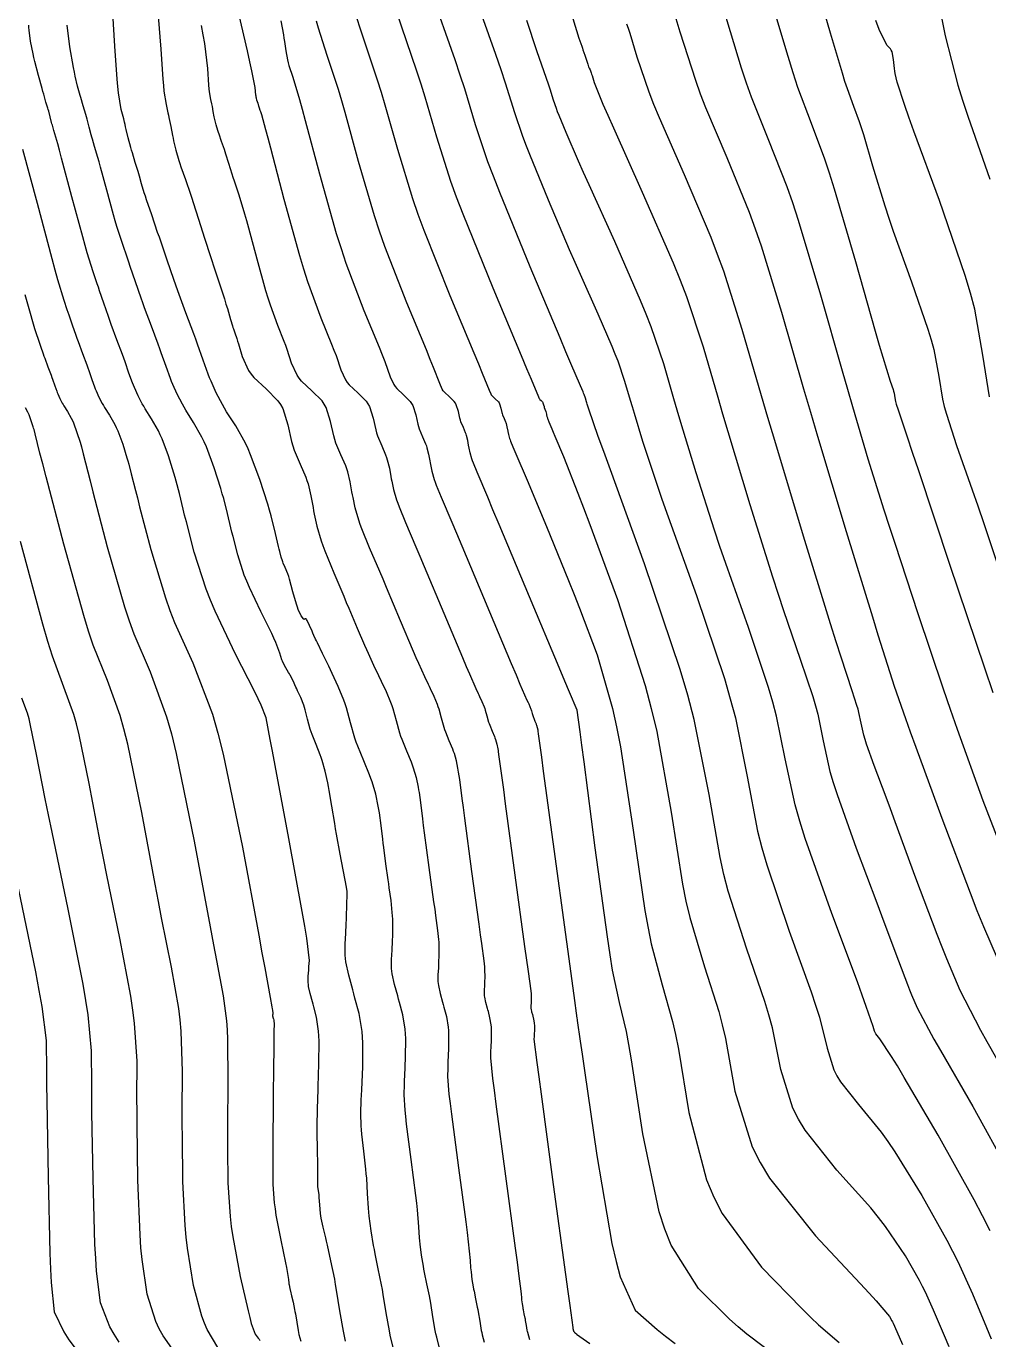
# Model space of a CAD drawing. Header units: metres. Extents: x 837475 to 838479, y 1189012 to 1191015.
# Drawn here: x 837564.4 to 837626.7, y 1190079.4 to 1190164.3 of the extents above; entities that cross this region are included whole.
import ezdxf

# ---------------------------------------------------------------- set-up
doc = ezdxf.new("R2010")
doc.units = ezdxf.units.M
doc.header["$LTSCALE"] = 0.3
doc.layers.add('COTAS 10', color=1, linetype='Continuous')
doc.layers.add('COTAS INT', color=252, linetype='Continuous')

msp = doc.modelspace()

# ---------------------------------------------------------------- linework, layer by layer
at = {"layer": 'COTAS 10'}
for points in [[(837612.227, 1190167.21), (837613.659, 1190162.368), (837613.993, 1190161.312), (837614.299, 1190160.379), (837615.178, 1190158.037), (837616.043, 1190155.731), (837616.34, 1190154.821), (837616.663, 1190153.793), (837618.037, 1190149.1), (837619.317, 1190144.589), (837619.581, 1190143.676), (837619.806, 1190142.909), (837620.289, 1190141.352), (837620.474, 1190140.82), (837620.51, 1190140.699), (837620.541, 1190140.589), (837620.598, 1190140.289), (837620.638, 1190140.032), (837620.658, 1190139.95), (837620.681, 1190139.864), (837620.797, 1190139.513), (837621.393, 1190137.747), (837621.719, 1190136.769), (837622.116, 1190135.579), (837624.131, 1190129.513), (837626.381, 1190122.809), (837626.925, 1190121.217)], [(837591.129, 1190078.83), (837590.949, 1190079.527), (837590.902, 1190079.74), (837590.857, 1190079.962), (837590.706, 1190080.838), (837590.561, 1190081.734), (837590.519, 1190081.97), (837590.476, 1190082.199), (837590.317, 1190082.982), (837590.164, 1190083.721), (837590.126, 1190083.924), (837590.089, 1190084.125), (837589.97, 1190084.844), (837589.878, 1190085.556), (837589.858, 1190085.753), (837589.841, 1190085.95), (837589.798, 1190086.659), (837589.703, 1190087.759), (837589.654, 1190088.202), (837589.593, 1190088.705), (837589.291, 1190091.023), (837588.998, 1190093.311), (837588.943, 1190093.796), (837588.9, 1190094.216), (837588.84, 1190095.195), (837588.865, 1190095.905), (837588.875, 1190096.156), (837588.886, 1190096.429), (837588.939, 1190097.612), (837588.948, 1190098.847), (837588.931, 1190099.154), (837588.906, 1190099.445), (837588.748, 1190100.368), (837588.538, 1190101.172), (837588.481, 1190101.388), (837588.424, 1190101.601), (837588.22, 1190102.345), (837588.068, 1190103.034), (837588.042, 1190103.212), (837588.025, 1190103.385), (837588.024, 1190103.963), (837588.065, 1190104.565), (837588.075, 1190104.753), (837588.083, 1190104.949), (837588.107, 1190105.735), (837588.101, 1190106.563), (837588.09, 1190106.786), (837588.076, 1190107.006), (837587.994, 1190107.778), (837587.88, 1190108.6), (837587.845, 1190108.852), (837587.809, 1190109.114), (837587.667, 1190110.15), (837587.527, 1190111.201), (837587.492, 1190111.473), (837587.459, 1190111.737), (837587.352, 1190112.621), (837587.24, 1190113.438), (837587.203, 1190113.659), (837587.164, 1190113.878), (837587.001, 1190114.65), (837586.774, 1190115.442), (837586.694, 1190115.672), (837586.606, 1190115.908), (837586.228, 1190116.801), (837585.839, 1190117.742), (837585.744, 1190118.007), (837585.655, 1190118.274), (837585.382, 1190119.258), (837585.115, 1190120.226), (837585.03, 1190120.483), (837584.941, 1190120.736), (837584.579, 1190121.611), (837584.185, 1190122.453), (837584.075, 1190122.685), (837583.964, 1190122.916), (837583.563, 1190123.747), (837583.233, 1190124.427), (837583.167, 1190124.564), (837583.112, 1190124.678), (837583.006, 1190124.904), (837582.943, 1190125.052), (837582.914, 1190125.118), (837582.882, 1190125.195), (837582.725, 1190125.559), (837582.568, 1190125.887), (837582.535, 1190125.941), (837582.507, 1190125.978), (837582.443, 1190125.979), (837582.382, 1190125.947), (837582.355, 1190125.964), (837582.324, 1190125.993), (837582.178, 1190126.189), (837581.99, 1190126.59), (837581.934, 1190126.748), (837581.876, 1190126.926), (837581.648, 1190127.738), (837581.426, 1190128.554), (837581.371, 1190128.735), (837581.318, 1190128.896), (837581.151, 1190129.314), (837581.019, 1190129.591), (837580.989, 1190129.663), (837580.961, 1190129.732), (837580.885, 1190129.966), (837580.795, 1190130.338), (837580.759, 1190130.494), (837580.718, 1190130.673), (837580.527, 1190131.513), (837580.235, 1190132.65), (837580.129, 1190133.017), (837580.013, 1190133.407), (837579.504, 1190135.002), (837578.912, 1190136.592), (837578.744, 1190136.979), (837578.574, 1190137.342), (837577.942, 1190138.461), (837577.357, 1190139.376), (837577.216, 1190139.612), (837577.084, 1190139.84), (837576.685, 1190140.597), (837576.348, 1190141.35), (837576.257, 1190141.575), (837576.166, 1190141.807), (837575.843, 1190142.704), (837575.478, 1190143.75), (837575.361, 1190144.077), (837575.236, 1190144.419), (837574.728, 1190145.785), (837574.204, 1190147.199), (837574.069, 1190147.571), (837573.939, 1190147.934), (837573.509, 1190149.173), (837573.112, 1190150.342), (837573.003, 1190150.661), (837572.895, 1190150.978), (837572.507, 1190152.103), (837572.173, 1190153.089), (837572.099, 1190153.318), (837572.032, 1190153.527), (837571.856, 1190154.125), (837571.717, 1190154.623), (837571.673, 1190154.771), (837571.628, 1190154.922), (837571.448, 1190155.501), (837571.261, 1190156.114), (837571.211, 1190156.287), (837571.163, 1190156.461), (837570.996, 1190157.101), (837570.867, 1190157.626), (837570.842, 1190157.727), (837570.822, 1190157.81), (837570.788, 1190157.951), (837570.749, 1190158.109), (837570.725, 1190158.203), (837570.696, 1190158.318), (837570.544, 1190158.915), (837570.364, 1190159.994), (837570.317, 1190160.414), (837570.272, 1190160.886), (837570.117, 1190163.027), (837569.988, 1190165.156)], [(837613.124, 1190078.133), (837611.024, 1190079.719), (837610.453, 1190080.202), (837609.886, 1190080.703), (837607.876, 1190082.674), (837606.121, 1190085.481), (837605.715, 1190086.51), (837605.343, 1190087.649), (837604.287, 1190092.674), (837603.552, 1190097.468), (837603.382, 1190098.461), (837603.226, 1190099.31), (837602.785, 1190101.171), (837602.332, 1190103.263), (837602.169, 1190104.257), (837601.989, 1190105.431), (837601.204, 1190111.171), (837600.482, 1190116.746), (837600.342, 1190117.815), (837600.228, 1190118.679), (837600.033, 1190120.089), (837599.546, 1190121.255), (837599.248, 1190121.965), (837598.88, 1190122.843), (837596.96, 1190127.413), (837594.99, 1190132.097), (837594.59, 1190133.046), (837594.253, 1190133.845), (837593.563, 1190135.476), (837593.324, 1190136.06), (837593.272, 1190136.199), (837593.227, 1190136.329), (837593.116, 1190136.715), (837593.049, 1190137.034), (837593.015, 1190137.208), (837592.959, 1190137.519), (837592.883, 1190137.835), (837592.853, 1190137.925), (837592.82, 1190138.017), (837592.672, 1190138.358), (837592.517, 1190138.73), (837592.481, 1190138.841), (837592.448, 1190138.956), (837592.35, 1190139.402), (837592.213, 1190139.832), (837592.154, 1190139.938), (837592.087, 1190140.038), (837591.769, 1190140.351), (837591.444, 1190140.649), (837591.372, 1190140.741), (837591.308, 1190140.836), (837591.141, 1190141.209), (837590.744, 1190142.25), (837590.536, 1190142.765), (837590.284, 1190143.378), (837589.017, 1190146.416), (837587.596, 1190150.056), (837587.247, 1190151.05), (837586.917, 1190152.038), (837585.885, 1190155.557), (837585.024, 1190158.726), (837584.802, 1190159.493), (837584.587, 1190160.213), (837583.868, 1190162.416), (837583.297, 1190164.181), (837583.175, 1190164.626)], [(837626.757, 1190086.417), (837626.268, 1190087.388), (837625.731, 1190088.415), (837623.389, 1190092.604), (837621.196, 1190096.334), (837620.752, 1190097.073), (837620.378, 1190097.685), (837619.618, 1190098.832), (837619.369, 1190099.145), (837619.318, 1190099.231), (837619.274, 1190099.316), (837619.181, 1190099.618), (837618.744, 1190100.923), (837618.484, 1190101.64), (837618.164, 1190102.511), (837616.505, 1190106.942), (837614.793, 1190111.783), (837614.44, 1190112.913), (837614.139, 1190113.951), (837613.489, 1190116.942), (837612.936, 1190119.701), (837612.697, 1190120.594), (837612.421, 1190121.543), (837611.111, 1190125.436), (837609.649, 1190129.559), (837609.276, 1190130.654), (837608.917, 1190131.728), (837607.736, 1190135.436), (837606.752, 1190138.69), (837606.517, 1190139.478), (837606.299, 1190140.216), (837605.647, 1190142.475), (837604.828, 1190144.866), (837604.505, 1190145.688), (837604.141, 1190146.58), (837602.475, 1190150.379), (837600.811, 1190154.048), (837600.448, 1190154.858), (837600.126, 1190155.578), (837599.316, 1190157.435), (837598.867, 1190158.532), (837598.773, 1190158.773), (837598.692, 1190158.986), (837598.51, 1190159.531), (837598.285, 1190160.242), (837598.178, 1190160.561), (837598.05, 1190160.932), (837597.424, 1190162.713), (837596.771, 1190164.682)], [(837576.793, 1190078.87), (837576.101, 1190080.024), (837575.927, 1190080.439), (837575.76, 1190080.895), (837575.222, 1190082.885), (837574.819, 1190085.29), (837574.737, 1190086.007), (837574.669, 1190086.747), (837574.531, 1190089.603), (837574.494, 1190092.519), (837574.49, 1190093.297), (837574.488, 1190094.062), (837574.5, 1190096.717), (837574.41, 1190099.317), (837574.342, 1190100.047), (837574.257, 1190100.781), (837573.798, 1190103.471), (837573.149, 1190106.658), (837572.945, 1190107.706), (837572.731, 1190108.826), (837571.866, 1190113.471), (837570.957, 1190117.888), (837570.714, 1190118.865), (837570.475, 1190119.736), (837569.644, 1190121.991), (837568.722, 1190124.292), (837568.425, 1190125.191), (837568.11, 1190126.204), (837566.825, 1190130.811), (837565.686, 1190135.16), (837565.464, 1190136.01), (837565.282, 1190136.707), (837564.965, 1190137.947), (837564.894, 1190138.222), (837564.868, 1190138.311), (837564.84, 1190138.405), (837564.717, 1190138.791), (837564.574, 1190139.176), (837564.533, 1190139.269), (837564.492, 1190139.357), (837564.339, 1190139.628)]]:
    msp.add_lwpolyline(points, dxfattribs=at)
at = {"layer": 'COTAS INT'}
for points in [[(837593.058, 1190167.311), (837594.745, 1190162.513), (837595.089, 1190161.512), (837595.379, 1190160.653), (837595.985, 1190158.736), (837596.475, 1190157.268), (837596.693, 1190156.692), (837596.946, 1190156.043), (837598.157, 1190153.088), (837599.527, 1190149.868), (837599.88, 1190149.052), (837600.222, 1190148.269), (837601.363, 1190145.714), (837602.28, 1190143.623), (837602.481, 1190143.132), (837602.658, 1190142.679), (837603.109, 1190141.363), (837603.468, 1190140.119), (837603.588, 1190139.712), (837603.717, 1190139.279), (837604.259, 1190137.487), (837605.161, 1190134.757), (837605.517, 1190133.731), (837605.919, 1190132.588), (837607.757, 1190127.487), (837609.561, 1190122.126), (837609.942, 1190120.819), (837610.271, 1190119.589), (837611.032, 1190115.788), (837611.709, 1190112.247), (837611.986, 1190111.181), (837612.301, 1190110.079), (837613.761, 1190105.788), (837615.176, 1190101.871), (837615.464, 1190101.004), (837615.706, 1190100.232), (837616.202, 1190098.229), (837616.635, 1190096.827), (837616.837, 1190096.433), (837617.075, 1190096.037), (837618.229, 1190094.586), (837619.703, 1190092.791), (837620.142, 1190092.178), (837620.594, 1190091.514), (837622.338, 1190088.696), (837623.954, 1190085.806), (837624.324, 1190085.097), (837624.662, 1190084.427), (837625.606, 1190082.338), (837626.514, 1190080.157), (837626.829, 1190079.429)], [(837577.845, 1190166.335), (837578.675, 1190162.724), (837578.835, 1190162.011), (837578.964, 1190161.423), (837579.179, 1190160.337), (837579.195, 1190160.105), (837579.199, 1190160.056), (837579.204, 1190160.013), (837579.219, 1190159.91), (837579.234, 1190159.848), (837579.238, 1190159.83), (837579.242, 1190159.811), (837579.255, 1190159.743), (837579.269, 1190159.672), (837579.273, 1190159.652), (837579.278, 1190159.632), (837579.295, 1190159.56), (837579.318, 1190159.481), (837579.326, 1190159.457), (837579.334, 1190159.432), (837579.368, 1190159.332), (837579.407, 1190159.221), (837579.418, 1190159.189), (837579.429, 1190159.156), (837579.469, 1190159.029), (837579.515, 1190158.882), (837579.529, 1190158.835), (837579.545, 1190158.787), (837579.609, 1190158.593), (837579.873, 1190157.629), (837580.015, 1190157.094), (837580.186, 1190156.444), (837581.053, 1190153.131), (837582.066, 1190149.476), (837582.33, 1190148.611), (837582.587, 1190147.81), (837583.453, 1190145.445), (837584.152, 1190143.742), (837584.302, 1190143.359), (837584.434, 1190143.013), (837584.756, 1190142.081), (837585.044, 1190141.438), (837585.154, 1190141.275), (837585.278, 1190141.118), (837585.837, 1190140.603), (837586.383, 1190140.065), (837586.499, 1190139.893), (837586.6, 1190139.711), (837586.836, 1190138.97), (837587.004, 1190138.204), (837587.062, 1190138.006), (837587.124, 1190137.815), (837587.39, 1190137.174), (837587.646, 1190136.587), (837587.703, 1190136.43), (837587.753, 1190136.274), (837587.884, 1190135.73), (837587.98, 1190135.196), (837588.009, 1190135.046), (837588.039, 1190134.896), (837588.154, 1190134.347), (837588.346, 1190133.683), (837588.424, 1190133.46), (837588.512, 1190133.221), (837588.923, 1190132.215), (837589.596, 1190130.637), (837589.85, 1190130.036), (837590.134, 1190129.365), (837591.404, 1190126.349), (837592.611, 1190123.487), (837592.855, 1190122.912), (837593.06, 1190122.432), (837593.475, 1190121.487), (837593.634, 1190121.158), (837593.678, 1190121.066), (837593.721, 1190120.974), (837593.878, 1190120.64), (837594.022, 1190120.292), (837594.057, 1190120.192), (837594.091, 1190120.09), (837594.197, 1190119.705), (837594.305, 1190119.315), (837594.341, 1190119.209), (837594.378, 1190119.103), (837594.533, 1190118.73), (837594.683, 1190118.376), (837594.718, 1190118.282), (837594.749, 1190118.19), (837594.84, 1190117.876), (837594.904, 1190117.57), (837594.92, 1190117.483), (837594.934, 1190117.395), (837594.979, 1190117.071), (837595.161, 1190115.695), (837595.262, 1190114.944), (837595.385, 1190114.032), (837596.013, 1190109.405), (837596.639, 1190104.806), (837596.86, 1190103.183), (837597.032, 1190101.922), (837597.053, 1190101.732), (837597.059, 1190101.622), (837597.06, 1190101.418), (837597.054, 1190101.223), (837597.052, 1190101.175), (837597.05, 1190101.128), (837597.04, 1190100.98), (837597.04, 1190100.837), (837597.044, 1190100.794), (837597.051, 1190100.75), (837597.088, 1190100.58), (837597.139, 1190100.396), (837597.167, 1190100.29), (837597.219, 1190100.091), (837597.258, 1190099.863), (837597.264, 1190099.791), (837597.268, 1190099.715), (837597.266, 1190099.41), (837597.253, 1190099.117), (837597.25, 1190099.05), (837597.248, 1190098.988), (837597.242, 1190098.812), (837597.431, 1190097.287), (837597.552, 1190096.374), (837597.703, 1190095.248), (837598.493, 1190089.41), (837599.285, 1190083.596), (837599.436, 1190082.485), (837599.558, 1190081.591), (837599.751, 1190080.162), (837599.752, 1190080.145), (837599.753, 1190080.14), (837599.753, 1190080.136), (837599.755, 1190080.118), (837599.758, 1190080.101), (837599.76, 1190080.091), (837599.764, 1190080.073), (837599.768, 1190080.054), (837599.77, 1190080.042), (837599.773, 1190080.02), (837599.777, 1190079.999), (837599.778, 1190079.994), (837599.779, 1190079.988), (837599.784, 1190079.971), (837599.789, 1190079.956), (837599.791, 1190079.951), (837599.793, 1190079.947), (837599.801, 1190079.93), (837599.809, 1190079.914), (837599.812, 1190079.91), (837599.814, 1190079.906), (837599.822, 1190079.891), (837599.833, 1190079.877), (837599.836, 1190079.872), (837599.84, 1190079.867), (837599.856, 1190079.849), (837599.874, 1190079.832), (837599.884, 1190079.824), (837599.9, 1190079.813), (837599.916, 1190079.803), (837599.92, 1190079.801), (837599.923, 1190079.798), (837599.937, 1190079.788), (837599.95, 1190079.778), (837599.953, 1190079.775), (837599.957, 1190079.772), (837599.983, 1190079.748), (837599.986, 1190079.744), (837599.989, 1190079.741), (837600, 1190079.728), (837600.863, 1190079.131)], [(837585.203, 1190166.598), (837586.105, 1190163.812), (837587.103, 1190160.852), (837587.358, 1190160.041), (837587.603, 1190159.234), (837588.41, 1190156.352), (837589.383, 1190153.164), (837589.733, 1190152.165), (837590.118, 1190151.115), (837591.799, 1190146.901), (837593.35, 1190143.197), (837593.652, 1190142.468), (837593.899, 1190141.868), (837594.333, 1190140.773), (837594.44, 1190140.534), (837594.481, 1190140.474), (837594.527, 1190140.415), (837594.735, 1190140.224), (837594.938, 1190140.024), (837594.981, 1190139.96), (837595.019, 1190139.893), (837595.107, 1190139.617), (837595.169, 1190139.332), (837595.191, 1190139.259), (837595.214, 1190139.188), (837595.312, 1190138.949), (837595.408, 1190138.731), (837595.429, 1190138.673), (837595.448, 1190138.615), (837595.496, 1190138.413), (837595.532, 1190138.214), (837595.543, 1190138.158), (837595.554, 1190138.103), (837595.597, 1190137.898), (837595.668, 1190137.652), (837595.697, 1190137.569), (837595.73, 1190137.48), (837595.882, 1190137.106), (837596.324, 1190136.063), (837596.54, 1190135.552), (837596.795, 1190134.945), (837598.055, 1190131.949), (837599.485, 1190128.473), (837599.848, 1190127.563), (837600.196, 1190126.676), (837601.336, 1190123.661), (837602.328, 1190120.178), (837602.585, 1190118.997), (837602.833, 1190117.72), (837603.661, 1190112.325), (837604.419, 1190107.135), (837604.623, 1190105.988), (837604.824, 1190104.967), (837605.529, 1190102.325), (837606.214, 1190099.95), (837606.402, 1190099.097), (837606.59, 1190098.159), (837607.266, 1190094.062), (837608.396, 1190089.7), (837608.871, 1190088.594), (837609.416, 1190087.532), (837611.968, 1190084.062), (837614.57, 1190081.379), (837615.147, 1190080.812), (837615.661, 1190080.321), (837616.998, 1190079.185)], [(837624.112, 1190078.914), (837623.802, 1190079.613), (837623.086, 1190081.287), (837622.567, 1190082.438), (837622.381, 1190082.806), (837622.177, 1190083.197), (837621.287, 1190084.787), (837619.992, 1190086.693), (837619.532, 1190087.282), (837619.028, 1190087.897), (837616.84, 1190090.34), (837614.78, 1190092.929), (837614.356, 1190093.635), (837613.996, 1190094.338), (837613.223, 1190096.84), (837612.667, 1190099.541), (837612.443, 1190100.368), (837612.189, 1190101.231), (837611.017, 1190104.634), (837609.809, 1190108.375), (837609.532, 1190109.45), (837609.279, 1190110.543), (837608.575, 1190114.634), (837607.605, 1190119.476), (837607.186, 1190121.043), (837606.701, 1190122.708), (837604.403, 1190129.538), (837602.19, 1190135.617), (837601.758, 1190136.808), (837601.405, 1190137.785), (837600.782, 1190139.538), (837600.683, 1190139.868), (837600.659, 1190139.947), (837600.637, 1190140.022), (837600.571, 1190140.25), (837600.488, 1190140.492), (837600.456, 1190140.575), (837600.419, 1190140.665), (837600.25, 1190141.05), (837599.632, 1190142.49), (837599.312, 1190143.247), (837598.927, 1190144.158), (837596.998, 1190148.741), (837595.025, 1190153.555), (837594.613, 1190154.612), (837594.258, 1190155.55), (837593.46, 1190157.941), (837592.762, 1190160.251), (837592.471, 1190161.136), (837592.137, 1190162.129), (837590.577, 1190166.604)], [(837605.905, 1190166.549), (837606.682, 1190163.94), (837607.682, 1190160.816), (837608.002, 1190159.938), (837608.34, 1190159.054), (837609.715, 1190155.812), (837611.168, 1190152.283), (837611.556, 1190151.218), (837611.937, 1190150.115), (837613.26, 1190145.812), (837614.682, 1190140.869), (837615.125, 1190139.362), (837615.59, 1190137.795), (837617.448, 1190131.636), (837619.139, 1190126.117), (837619.498, 1190124.953), (837619.81, 1190123.948), (837620.543, 1190121.636), (837621.275, 1190119.546), (837621.586, 1190118.681), (837621.944, 1190117.692), (837623.63, 1190113.088), (837625.455, 1190108.261), (837625.9, 1190107.132), (837626.319, 1190106.092), (837627.618, 1190103.088)], [(837615.545, 1190166.873), (837616.415, 1190163.881), (837617.172, 1190161.306), (837617.343, 1190160.757), (837617.496, 1190160.28), (837617.91, 1190159.149), (837618.285, 1190158.15), (837618.414, 1190157.755), (837618.554, 1190157.31), (837619.149, 1190155.276), (837619.94, 1190152.688), (837620.203, 1190151.893), (837620.485, 1190151.064), (837621.663, 1190147.79), (837622.729, 1190144.724), (837622.94, 1190144.026), (837623.115, 1190143.395), (837623.445, 1190141.663), (837623.677, 1190140.185), (837623.791, 1190139.714), (837623.925, 1190139.216), (837624.589, 1190137.193), (837625.601, 1190134.322), (837625.955, 1190133.289), (837626.341, 1190132.153), (837628.001, 1190127.193)], [(837623.264, 1190166.608), (837623.837, 1190163.685), (837624.675, 1190160.507), (837624.975, 1190159.524), (837625.305, 1190158.497), (837626.743, 1190154.412)], [(837627.957, 1190109.934), (837626.314, 1190114.221), (837624.653, 1190118.828), (837624.195, 1190120.132), (837623.738, 1190121.449), (837622.093, 1190126.308), (837620.602, 1190130.848), (837620.242, 1190131.963), (837619.904, 1190133.016), (837618.874, 1190136.308), (837617.866, 1190139.695), (837617.542, 1190140.808), (837617.199, 1190141.997), (837615.798, 1190146.924), (837614.355, 1190151.757), (837613.986, 1190152.887), (837613.629, 1190153.926), (837612.447, 1190156.924), (837611.32, 1190159.716), (837610.998, 1190160.625), (837610.671, 1190161.592), (837609.454, 1190165.575)], [(837572.922, 1190164.96), (837573.096, 1190162.834), (837573.231, 1190160.886), (837573.268, 1190160.47), (837573.304, 1190160.108), (837573.436, 1190159.247), (837573.561, 1190158.719), (837573.595, 1190158.567), (837573.627, 1190158.413), (837573.737, 1190157.835), (837573.853, 1190157.239), (837573.889, 1190157.073), (837573.927, 1190156.906), (837574.075, 1190156.3), (837574.266, 1190155.636), (837574.33, 1190155.433), (837574.399, 1190155.221), (837574.689, 1190154.387), (837575.015, 1190153.454), (837575.106, 1190153.181), (837575.198, 1190152.9), (837575.533, 1190151.833), (837575.92, 1190150.597), (837576.044, 1190150.209), (837576.176, 1190149.803), (837576.715, 1190148.173), (837577.211, 1190146.671), (837577.316, 1190146.344), (837577.406, 1190146.057), (837577.618, 1190145.343), (837577.733, 1190144.93), (837577.762, 1190144.832), (837577.791, 1190144.741), (837577.889, 1190144.474), (837578.02, 1190144.106), (837578.069, 1190143.953), (837578.124, 1190143.776), (837578.371, 1190142.952), (837578.779, 1190142.04), (837578.936, 1190141.808), (837579.112, 1190141.586), (837579.905, 1190140.856), (837580.68, 1190140.093), (837580.845, 1190139.849), (837580.988, 1190139.59), (837581.323, 1190138.539), (837581.561, 1190137.452), (837581.643, 1190137.171), (837581.731, 1190136.899), (837582.108, 1190135.99), (837582.472, 1190135.158), (837582.552, 1190134.934), (837582.624, 1190134.714), (837582.809, 1190133.942), (837582.946, 1190133.184), (837582.987, 1190132.971), (837583.029, 1190132.758), (837583.193, 1190131.979), (837583.464, 1190131.037), (837583.575, 1190130.721), (837583.701, 1190130.381), (837584.283, 1190128.955), (837584.932, 1190127.444), (837585.099, 1190127.052), (837585.262, 1190126.67), (837585.805, 1190125.385), (837586.278, 1190124.281), (837586.396, 1190124.013), (837586.508, 1190123.762), (837586.867, 1190122.994), (837587.188, 1190122.33), (837587.364, 1190121.96), (837587.679, 1190121.288), (837587.968, 1190120.588), (837588.039, 1190120.386), (837588.107, 1190120.181), (837588.32, 1190119.407), (837588.539, 1190118.621), (837588.61, 1190118.407), (837588.685, 1190118.196), (837588.997, 1190117.444), (837589.299, 1190116.731), (837589.369, 1190116.542), (837589.433, 1190116.358), (837589.614, 1190115.726), (837589.744, 1190115.108), (837589.775, 1190114.934), (837589.805, 1190114.757), (837589.894, 1190114.104), (837590.026, 1190113.056), (837590.082, 1190112.63), (837590.147, 1190112.145), (837590.449, 1190109.902), (837590.752, 1190107.678), (837590.817, 1190107.205), (837590.873, 1190106.794), (837591.007, 1190105.826), (837591.068, 1190105.248), (837591.079, 1190105.083), (837591.087, 1190104.916), (837591.091, 1190104.296), (837591.074, 1190103.707), (837591.067, 1190103.56), (837591.06, 1190103.419), (837591.029, 1190102.969), (837591.03, 1190102.536), (837591.043, 1190102.406), (837591.062, 1190102.273), (837591.176, 1190101.757), (837591.329, 1190101.199), (837591.372, 1190101.04), (837591.415, 1190100.878), (837591.572, 1190100.276), (837591.69, 1190099.584), (837591.709, 1190099.366), (837591.721, 1190099.137), (837591.715, 1190098.212), (837591.675, 1190097.325), (837591.667, 1190097.12), (837591.659, 1190096.933), (837591.64, 1190096.401), (837591.743, 1190095.239), (837591.813, 1190094.655), (837591.899, 1190093.957), (837592.359, 1190090.485), (837592.824, 1190087.002), (837592.914, 1190086.296), (837592.988, 1190085.703), (837593.115, 1190084.493), (837593.144, 1190084.015), (837593.156, 1190083.882), (837593.17, 1190083.749), (837593.232, 1190083.269), (837593.312, 1190082.784), (837593.337, 1190082.648), (837593.363, 1190082.511), (837593.466, 1190082.012), (837593.573, 1190081.484), (837593.602, 1190081.329), (837593.63, 1190081.17), (837593.729, 1190080.565), (837593.83, 1190079.975), (837593.861, 1190079.825), (837593.892, 1190079.681), (837594.014, 1190079.211)], [(837580.862, 1190164.66), (837581.026, 1190163.753), (837581.063, 1190163.535), (837581.097, 1190163.331), (837581.186, 1190162.711), (837581.295, 1190162.131), (837581.34, 1190161.952), (837581.391, 1190161.764), (837581.632, 1190161.019), (837582.07, 1190159.574), (837582.245, 1190158.945), (837582.444, 1190158.217), (837583.36, 1190154.762), (837584.451, 1190150.912), (837584.761, 1190149.935), (837585.075, 1190148.997), (837586.235, 1190145.93), (837587.218, 1190143.56), (837587.419, 1190143.062), (837587.589, 1190142.631), (837587.948, 1190141.645), (837588.176, 1190141.137), (837588.263, 1190141.008), (837588.361, 1190140.883), (837588.803, 1190140.477), (837589.235, 1190140.052), (837589.327, 1190139.916), (837589.406, 1190139.772), (837589.593, 1190139.186), (837589.726, 1190138.58), (837589.772, 1190138.424), (837589.821, 1190138.272), (837590.031, 1190137.766), (837590.233, 1190137.302), (837590.278, 1190137.177), (837590.318, 1190137.054), (837590.421, 1190136.625), (837590.498, 1190136.202), (837590.52, 1190136.084), (837590.544, 1190135.965), (837590.635, 1190135.531), (837590.786, 1190135.006), (837590.848, 1190134.83), (837590.918, 1190134.641), (837591.243, 1190133.846), (837591.928, 1190132.233), (837592.226, 1190131.529), (837592.57, 1190130.712), (837595.777, 1190123.089), (837596.084, 1190122.362), (837596.336, 1190121.768), (837596.779, 1190120.734), (837596.857, 1190120.572), (837596.879, 1190120.526), (837596.9, 1190120.481), (837596.978, 1190120.316), (837597.049, 1190120.144), (837597.066, 1190120.095), (837597.083, 1190120.044), (837597.135, 1190119.855), (837597.189, 1190119.662), (837597.206, 1190119.609), (837597.225, 1190119.557), (837597.301, 1190119.373), (837597.375, 1190119.198), (837597.392, 1190119.152), (837597.408, 1190119.107), (837597.452, 1190118.952), (837597.484, 1190118.8), (837597.492, 1190118.757), (837597.499, 1190118.714), (837597.521, 1190118.554), (837597.725, 1190117.04), (837597.846, 1190116.143), (837597.996, 1190115.038), (837599.818, 1190101.637), (837600.017, 1190100.169), (837600.029, 1190100.082), (837600.032, 1190100.064), (837600.034, 1190100.049), (837600.041, 1190100.017), (837600.239, 1190098.67), (837600.361, 1190097.826), (837600.513, 1190096.776), (837601.309, 1190091.285), (837602.289, 1190085.599), (837602.558, 1190084.427), (837602.826, 1190083.43), (837603.785, 1190081.285), (837605.202, 1190080.028), (837605.759, 1190079.591), (837606.387, 1190079.116)], [(837588.341, 1190165.208), (837589.62, 1190161.49), (837589.915, 1190160.589), (837590.183, 1190159.742), (837590.935, 1190157.147), (837591.848, 1190154.29), (837592.218, 1190153.28), (837592.639, 1190152.174), (837594.581, 1190147.386), (837596.416, 1190143.015), (837596.769, 1190142.171), (837597.055, 1190141.486), (837597.526, 1190140.338), (837597.573, 1190140.233), (837597.59, 1190140.207), (837597.611, 1190140.181), (837597.701, 1190140.098), (837597.79, 1190140.011), (837597.809, 1190139.983), (837597.825, 1190139.953), (837597.864, 1190139.833), (837597.891, 1190139.709), (837597.9, 1190139.676), (837597.91, 1190139.645), (837597.953, 1190139.541), (837597.995, 1190139.446), (837598.004, 1190139.421), (837598.012, 1190139.395), (837598.034, 1190139.307), (837598.049, 1190139.22), (837598.059, 1190139.172), (837598.077, 1190139.082), (837598.108, 1190138.975), (837598.121, 1190138.939), (837598.136, 1190138.9), (837598.202, 1190138.737), (837598.395, 1190138.281), (837598.489, 1190138.058), (837598.601, 1190137.793), (837599.151, 1190136.485), (837600.09, 1190134.103), (837600.447, 1190133.161), (837600.846, 1190132.097), (837602.638, 1190127.232), (837604.429, 1190121.677), (837604.828, 1190120.178), (837605.184, 1190118.695), (837606.118, 1190113.48), (837606.849, 1190108.839), (837607.077, 1190107.719), (837607.316, 1190106.671), (837608.273, 1190103.48), (837609.201, 1190100.591), (837609.423, 1190099.733), (837609.629, 1190098.85), (837610.245, 1190095.451), (837611.357, 1190091.849), (837611.875, 1190090.838), (837612.486, 1190089.82), (837615.451, 1190086.094), (837618.352, 1190083.003), (837618.922, 1190082.386), (837619.39, 1190081.873), (837620.236, 1190080.879), (837620.4, 1190080.587), (837620.437, 1190080.515), (837620.471, 1190080.448), (837620.567, 1190080.236), (837621.09, 1190079.069)], [(837599.755, 1190164.817), (837600.151, 1190163.529), (837600.33, 1190163.015), (837600.373, 1190162.892), (837600.412, 1190162.779), (837600.531, 1190162.444), (837600.622, 1190162.185), (837600.644, 1190162.119), (837600.664, 1190162.057), (837600.726, 1190161.856), (837600.78, 1190161.687), (837600.795, 1190161.646), (837600.811, 1190161.606), (837600.869, 1190161.482), (837600.947, 1190161.29), (837600.974, 1190161.208), (837601.005, 1190161.114), (837601.137, 1190160.67), (837601.705, 1190159.265), (837602.011, 1190158.564), (837602.381, 1190157.729), (837604.251, 1190153.587), (837606.247, 1190148.998), (837606.696, 1190147.881), (837607.1, 1190146.83), (837608.185, 1190143.587), (837609.13, 1190140.314), (837609.447, 1190139.243), (837609.787, 1190138.101), (837611.213, 1190133.385), (837612.673, 1190128.699), (837613.035, 1190127.577), (837613.378, 1190126.531), (837614.466, 1190123.385), (837615.281, 1190120.961), (837615.453, 1190120.37), (837615.602, 1190119.814), (837615.946, 1190118.096), (837616.393, 1190116.123), (837616.606, 1190115.407), (837616.859, 1190114.617), (837618.096, 1190111.148), (837619.421, 1190107.63), (837619.729, 1190106.808), (837620.012, 1190106.053), (837620.822, 1190103.874), (837621.398, 1190102.343), (837621.534, 1190101.995), (837621.659, 1190101.681), (837622.027, 1190100.822), (837622.765, 1190099.452), (837623.123, 1190098.815), (837623.549, 1190098.068), (837625.646, 1190094.44), (837627.954, 1190090.258)], [(837626.716, 1190140.338), (837626.293, 1190143.038), (837625.758, 1190146.019), (837625.481, 1190147.057), (837625.148, 1190148.187), (837623.481, 1190153.038), (837621.823, 1190157.53), (837621.496, 1190158.435), (837621.227, 1190159.192), (837620.73, 1190160.701), (837620.621, 1190161.257), (837620.596, 1190161.414), (837620.572, 1190161.571), (837620.506, 1190162.15), (837620.406, 1190162.65), (837620.362, 1190162.759), (837620.311, 1190162.855), (837620.067, 1190163.093), (837619.576, 1190164.101), (837619.369, 1190164.681)], [(837585.058, 1190079.265), (837584.987, 1190079.591), (837584.918, 1190079.928), (837584.691, 1190081.242), (837584.474, 1190082.582), (837584.411, 1190082.935), (837584.347, 1190083.281), (837584.106, 1190084.467), (837583.877, 1190085.492), (837583.82, 1190085.737), (837583.767, 1190085.966), (837583.598, 1190086.651), (837583.474, 1190087.221), (837583.448, 1190087.377), (837583.426, 1190087.532), (837583.379, 1190088.085), (837583.354, 1190088.558), (837583.346, 1190088.662), (837583.338, 1190088.754), (837583.306, 1190088.991), (837583.277, 1190089.139), (837583.272, 1190089.175), (837583.267, 1190089.21), (837583.259, 1190089.319), (837583.258, 1190089.453), (837583.258, 1190089.503), (837583.259, 1190089.558), (837583.261, 1190089.806), (837583.259, 1190090.265), (837583.257, 1190090.454), (837583.254, 1190090.671), (837583.237, 1190091.675), (837583.223, 1190092.772), (837583.222, 1190093.047), (837583.223, 1190093.309), (837583.233, 1190094.152), (837583.26, 1190095.084), (837583.27, 1190095.404), (837583.282, 1190095.749), (837583.333, 1190097.218), (837583.345, 1190098.678), (837583.331, 1190099.018), (837583.31, 1190099.33), (837583.173, 1190100.226), (837582.997, 1190100.895), (837582.952, 1190101.065), (837582.908, 1190101.227), (837582.763, 1190101.754), (837582.66, 1190102.219), (837582.644, 1190102.342), (837582.632, 1190102.463), (837582.633, 1190102.877), (837582.666, 1190103.274), (837582.676, 1190103.384), (837582.685, 1190103.495), (837582.72, 1190103.893), (837582.536, 1190105.346), (837582.408, 1190106.12), (837582.246, 1190107.057), (837581.382, 1190111.783), (837580.5, 1190116.495), (837580.326, 1190117.423), (837580.184, 1190118.186), (837579.924, 1190119.582), (837579.582, 1190120.413), (837579.388, 1190120.821), (837579.151, 1190121.306), (837577.934, 1190123.702), (837576.613, 1190126.478), (837576.31, 1190127.203), (837576.033, 1190127.91), (837575.261, 1190130.304), (837574.751, 1190132.267), (837574.641, 1190132.7), (837574.544, 1190133.087), (837574.302, 1190134.086), (837574.098, 1190134.879), (837574.025, 1190135.135), (837573.944, 1190135.406), (837573.589, 1190136.517), (837573.177, 1190137.625), (837573.06, 1190137.895), (837572.941, 1190138.148), (837572.501, 1190138.927), (837572.093, 1190139.566), (837571.995, 1190139.73), (837571.903, 1190139.888), (837571.625, 1190140.416), (837571.391, 1190140.941), (837571.327, 1190141.097), (837571.263, 1190141.259), (837571.039, 1190141.884), (837570.784, 1190142.613), (837570.703, 1190142.84), (837570.616, 1190143.079), (837570.262, 1190144.031), (837569.896, 1190145.016), (837569.802, 1190145.275), (837569.712, 1190145.528), (837569.412, 1190146.391), (837569.136, 1190147.206), (837569.06, 1190147.428), (837568.985, 1190147.648), (837568.714, 1190148.432), (837568.341, 1190149.648), (837568.201, 1190150.14), (837568.044, 1190150.7), (837567.345, 1190153.287), (837566.678, 1190155.785), (837566.541, 1190156.29), (837566.426, 1190156.714), (837566.185, 1190157.569), (837566.083, 1190157.902), (837566.056, 1190157.997), (837566.03, 1190158.092), (837565.938, 1190158.444), (837565.843, 1190158.81), (837565.814, 1190158.914), (837565.785, 1190159.02), (837565.669, 1190159.409), (837565.52, 1190159.913), (837565.468, 1190160.09), (837565.413, 1190160.284), (837565.178, 1190161.12), (837564.94, 1190162.036), (837564.883, 1190162.28), (837564.83, 1190162.52), (837564.67, 1190163.35), (837564.576, 1190164.062), (837564.565, 1190164.226), (837564.56, 1190164.377)], [(837588.244, 1190078.45), (837588.005, 1190079.373), (837587.943, 1190079.656), (837587.884, 1190079.95), (837587.684, 1190081.11), (837587.491, 1190082.298), (837587.436, 1190082.61), (837587.379, 1190082.914), (837587.168, 1190083.952), (837586.965, 1190084.932), (837586.915, 1190085.2), (837586.866, 1190085.467), (837586.708, 1190086.42), (837586.586, 1190087.363), (837586.56, 1190087.624), (837586.537, 1190087.884), (837586.48, 1190088.824), (837586.418, 1190089.815), (837586.393, 1190090.107), (837586.363, 1190090.408), (837586.224, 1190091.56), (837586.096, 1190092.665), (837586.073, 1190092.936), (837586.056, 1190093.192), (837586.039, 1190093.989), (837586.071, 1190094.878), (837586.083, 1190095.191), (837586.097, 1190095.533), (837586.164, 1190097.013), (837586.175, 1190098.558), (837586.154, 1190098.941), (837586.123, 1190099.306), (837585.925, 1190100.461), (837585.662, 1190101.466), (837585.59, 1190101.736), (837585.519, 1190102.003), (837585.264, 1190102.934), (837585.073, 1190103.796), (837585.042, 1190104.019), (837585.02, 1190104.235), (837585.018, 1190104.958), (837585.069, 1190105.65), (837585.08, 1190105.846), (837585.09, 1190106.045), (837585.114, 1190106.779), (837585.13, 1190107.42), (837585.135, 1190107.56), (837585.14, 1190107.683), (837585.157, 1190107.991), (837585.16, 1190108.212), (837585.156, 1190108.28), (837585.149, 1190108.351), (837585.107, 1190108.633), (837584.708, 1190110.759), (837584.469, 1190112.068), (837584.408, 1190112.41), (837584.35, 1190112.745), (837584.162, 1190113.88), (837583.991, 1190114.885), (837583.944, 1190115.136), (837583.897, 1190115.375), (837583.73, 1190116.143), (837583.54, 1190116.826), (837583.479, 1190117.012), (837583.414, 1190117.197), (837583.148, 1190117.856), (837582.887, 1190118.504), (837582.825, 1190118.683), (837582.768, 1190118.861), (837582.597, 1190119.501), (837582.443, 1190120.103), (837582.396, 1190120.257), (837582.347, 1190120.406), (837582.153, 1190120.897), (837581.951, 1190121.339), (837581.897, 1190121.457), (837581.843, 1190121.572), (837581.655, 1190121.97), (837581.471, 1190122.335), (837581.42, 1190122.428), (837581.369, 1190122.519), (837581.186, 1190122.822), (837581.016, 1190123.139), (837580.973, 1190123.239), (837580.933, 1190123.345), (837580.803, 1190123.77), (837580.543, 1190124.461), (837580.421, 1190124.734), (837580.276, 1190125.042), (837579.572, 1190126.451), (837578.827, 1190128.013), (837578.657, 1190128.419), (837578.502, 1190128.812), (837578.073, 1190130.135), (837577.773, 1190131.302), (837577.7, 1190131.597), (837577.631, 1190131.88), (837577.415, 1190132.799), (837577.167, 1190133.765), (837577.077, 1190134.076), (837576.978, 1190134.406), (837576.547, 1190135.759), (837576.045, 1190137.109), (837575.902, 1190137.437), (837575.757, 1190137.745), (837575.222, 1190138.694), (837574.725, 1190139.471), (837574.606, 1190139.671), (837574.494, 1190139.864), (837574.155, 1190140.507), (837573.87, 1190141.145), (837573.792, 1190141.336), (837573.715, 1190141.533), (837573.441, 1190142.294), (837573.131, 1190143.182), (837573.032, 1190143.458), (837572.926, 1190143.749), (837572.495, 1190144.908), (837572.05, 1190146.108), (837571.936, 1190146.423), (837571.826, 1190146.731), (837571.461, 1190147.782), (837571.124, 1190148.774), (837571.032, 1190149.044), (837570.94, 1190149.313), (837570.611, 1190150.268), (837570.257, 1190151.368), (837570.15, 1190151.729), (837570.038, 1190152.114), (837569.6, 1190153.706), (837569.197, 1190155.204), (837569.107, 1190155.53), (837569.027, 1190155.818), (837568.816, 1190156.535), (837568.672, 1190157.01), (837568.633, 1190157.144), (837568.595, 1190157.28), (837568.465, 1190157.782), (837568.329, 1190158.304), (837568.288, 1190158.452), (837568.246, 1190158.602), (837568.081, 1190159.157), (837567.918, 1190159.697), (837567.877, 1190159.837), (837567.837, 1190159.973), (837567.706, 1190160.43), (837567.558, 1190161.084), (837567.507, 1190161.344), (837567.452, 1190161.638), (837567.215, 1190162.987), (837567.032, 1190164.379)], [(837596.976, 1190079.364), (837596.899, 1190079.591), (837596.836, 1190079.835), (837596.819, 1190079.909), (837596.804, 1190079.987), (837596.751, 1190080.293), (837596.7, 1190080.606), (837596.685, 1190080.689), (837596.671, 1190080.769), (837596.615, 1190081.042), (837596.561, 1190081.301), (837596.548, 1190081.372), (837596.535, 1190081.442), (837596.494, 1190081.694), (837596.461, 1190081.942), (837596.454, 1190082.011), (837596.448, 1190082.08), (837596.433, 1190082.328), (837596.273, 1190083.647), (837596.175, 1190084.391), (837596.055, 1190085.299), (837595.426, 1190089.948), (837594.801, 1190094.602), (837594.682, 1190095.514), (837594.587, 1190096.263), (837594.441, 1190097.606), (837594.453, 1190097.96), (837594.458, 1190098.085), (837594.464, 1190098.221), (837594.491, 1190098.811), (837594.495, 1190099.426), (837594.486, 1190099.578), (837594.474, 1190099.724), (837594.395, 1190100.183), (837594.291, 1190100.584), (837594.262, 1190100.691), (837594.234, 1190100.797), (837594.132, 1190101.168), (837594.056, 1190101.511), (837594.044, 1190101.6), (837594.035, 1190101.686), (837594.034, 1190101.974), (837594.055, 1190102.274), (837594.06, 1190102.367), (837594.064, 1190102.465), (837594.076, 1190102.857), (837594.073, 1190103.269), (837594.068, 1190103.38), (837594.061, 1190103.49), (837594.02, 1190103.874), (837593.867, 1190104.989), (837593.789, 1190105.559), (837593.696, 1190106.242), (837593.231, 1190109.653), (837592.766, 1190113.088), (837592.672, 1190113.787), (837592.594, 1190114.375), (837592.437, 1190115.587), (837592.369, 1190116.076), (837592.347, 1190116.208), (837592.324, 1190116.339), (837592.227, 1190116.801), (837592.091, 1190117.274), (837592.043, 1190117.412), (837591.991, 1190117.553), (837591.765, 1190118.087), (837591.532, 1190118.649), (837591.475, 1190118.808), (837591.422, 1190118.968), (837591.258, 1190119.556), (837591.099, 1190120.135), (837591.048, 1190120.289), (837590.995, 1190120.44), (837590.778, 1190120.964), (837590.543, 1190121.467), (837590.477, 1190121.606), (837590.411, 1190121.744), (837590.171, 1190122.24), (837589.784, 1190123.097), (837589.625, 1190123.463), (837589.444, 1190123.884), (837588.604, 1190125.867), (837587.698, 1190128.018), (837587.475, 1190128.544), (837587.264, 1190129.041), (837586.603, 1190130.585), (837586.107, 1190131.801), (837585.999, 1190132.091), (837585.905, 1190132.36), (837585.673, 1190133.163), (837585.534, 1190133.827), (837585.498, 1190134.009), (837585.463, 1190134.19), (837585.347, 1190134.836), (837585.188, 1190135.494), (837585.127, 1190135.682), (837585.059, 1190135.873), (837584.749, 1190136.582), (837584.428, 1190137.357), (837584.352, 1190137.589), (837584.283, 1190137.828), (837584.08, 1190138.755), (837583.794, 1190139.651), (837583.672, 1190139.871), (837583.532, 1190140.079), (837582.871, 1190140.73), (837582.195, 1190141.352), (837582.045, 1190141.541), (837581.911, 1190141.739), (837581.563, 1190142.517), (837581.279, 1190143.395), (837581.186, 1190143.656), (837581.086, 1190143.924), (837580.671, 1190144.959), (837580.189, 1190146.275), (837580.046, 1190146.721), (837579.899, 1190147.203), (837579.335, 1190149.237), (837578.796, 1190151.25), (837578.665, 1190151.719), (837578.542, 1190152.15), (837578.162, 1190153.383), (837577.861, 1190154.295), (837577.787, 1190154.522), (837577.717, 1190154.739), (837577.501, 1190155.431), (837577.313, 1190156.028), (837577.262, 1190156.185), (837577.211, 1190156.338), (837577.029, 1190156.86), (837576.867, 1190157.327), (837576.828, 1190157.445), (837576.792, 1190157.559), (837576.685, 1190157.93), (837576.602, 1190158.269), (837576.581, 1190158.362), (837576.561, 1190158.455), (837576.496, 1190158.789), (837576.434, 1190159.112), (837576.416, 1190159.198), (837576.398, 1190159.283), (837576.328, 1190159.579), (837576.254, 1190160.061), (837576.233, 1190160.263), (837576.213, 1190160.496), (837576.137, 1190161.585), (837575.943, 1190163.191), (837575.847, 1190163.75), (837575.734, 1190164.357)], [(837628.359, 1190095.491), (837626.567, 1190098.631), (837626.163, 1190099.362), (837625.8, 1190100.032), (837624.823, 1190101.955), (837623.948, 1190104), (837623.649, 1190104.748), (837623.326, 1190105.575), (837621.955, 1190109.218), (837620.609, 1190112.866), (837620.301, 1190113.696), (837620.022, 1190114.448), (837619.25, 1190116.513), (837618.763, 1190117.879), (837618.663, 1190118.191), (837618.579, 1190118.473), (837618.403, 1190119.25), (837618.267, 1190119.927), (837618.209, 1190120.146), (837618.141, 1190120.379), (837617.82, 1190121.333), (837617.108, 1190123.502), (837616.794, 1190124.5), (837616.429, 1190125.67), (837614.689, 1190131.333), (837612.821, 1190137.512), (837612.376, 1190139.008), (837611.961, 1190140.411), (837610.722, 1190144.7), (837609.519, 1190148.472), (837609.126, 1190149.549), (837608.708, 1190150.641), (837606.983, 1190154.7), (837605.36, 1190158.391), (837605.006, 1190159.251), (837604.694, 1190160.041), (837603.909, 1190162.305), (837603.455, 1190163.831), (837603.351, 1190164.155), (837603.256, 1190164.437)], [(837564.158, 1190156.366), (837565.09, 1190152.867), (837566.051, 1190149.287), (837566.252, 1190148.551), (837566.425, 1190147.927), (837566.818, 1190146.597), (837567.029, 1190145.984), (837567.088, 1190145.811), (837567.148, 1190145.638), (837567.364, 1190145), (837567.598, 1190144.325), (837567.669, 1190144.127), (837567.742, 1190143.924), (837568.028, 1190143.154), (837568.306, 1190142.409), (837568.373, 1190142.222), (837568.437, 1190142.044), (837568.636, 1190141.474), (837568.812, 1190140.985), (837568.862, 1190140.859), (837568.912, 1190140.736), (837569.095, 1190140.326), (837569.313, 1190139.913), (837569.385, 1190139.788), (837569.462, 1190139.66), (837569.78, 1190139.161), (837570.125, 1190138.551), (837570.218, 1190138.353), (837570.309, 1190138.142), (837570.632, 1190137.275), (837570.909, 1190136.406), (837570.973, 1190136.194), (837571.03, 1190135.993), (837571.19, 1190135.373), (837571.457, 1190134.294), (837571.582, 1190133.804), (837571.73, 1190133.231), (837572.449, 1190130.473), (837573.392, 1190127.341), (837573.682, 1190126.532), (837573.983, 1190125.749), (837575.171, 1190123.131), (837576.436, 1190119.812), (837576.786, 1190118.586), (837577.135, 1190117.228), (837578.394, 1190111.213), (837579.433, 1190105.536), (837579.642, 1190104.39), (837579.819, 1190103.428), (837580.175, 1190101.492), (837580.284, 1190100.894), (837580.305, 1190100.775), (837580.321, 1190100.677), (837580.344, 1190100.493), (837580.34, 1190100.443), (837580.338, 1190100.415), (837580.333, 1190100.364), (837580.333, 1190100.312), (837580.335, 1190100.297), (837580.337, 1190100.281), (837580.35, 1190100.222), (837580.368, 1190100.155), (837580.374, 1190100.135), (837580.38, 1190100.113), (837580.402, 1190100.029), (837580.419, 1190099.915), (837580.422, 1190099.876), (837580.424, 1190099.833), (837580.422, 1190099.648), (837580.416, 1190099.462), (837580.414, 1190099.418), (837580.413, 1190099.378), (837580.409, 1190099.259), (837580.408, 1190099.153), (837580.408, 1190099.085), (837580.41, 1190098.946), (837580.405, 1190098.214), (837580.402, 1190097.805), (837580.397, 1190097.307), (837580.37, 1190094.764), (837580.346, 1190092.042), (837580.343, 1190091.431), (837580.341, 1190090.882), (837580.35, 1190089.414), (837580.44, 1190088.211), (837580.49, 1190087.83), (837580.551, 1190087.427), (837580.862, 1190085.797), (837581.171, 1190084.333), (837581.231, 1190084.034), (837581.279, 1190083.782), (837581.362, 1190083.258), (837581.381, 1190083.035), (837581.39, 1190082.973), (837581.4, 1190082.91), (837581.45, 1190082.68), (837581.518, 1190082.404), (837581.54, 1190082.312), (837581.562, 1190082.213), (837581.655, 1190081.8), (837581.752, 1190081.322), (837581.778, 1190081.183), (837581.803, 1190081.041), (837581.891, 1190080.5), (837581.982, 1190079.971), (837582.01, 1190079.835), (837582.038, 1190079.704), (837582.151, 1190079.27)], [(837564.303, 1190146.963), (837564.509, 1190146.207), (837564.921, 1190144.762), (837565.074, 1190144.319), (837565.117, 1190144.195), (837565.159, 1190144.069), (837565.316, 1190143.609), (837565.485, 1190143.122), (837565.536, 1190142.979), (837565.589, 1190142.833), (837565.795, 1190142.276), (837565.995, 1190141.739), (837566.044, 1190141.604), (837566.09, 1190141.476), (837566.234, 1190141.064), (837566.361, 1190140.711), (837566.397, 1190140.62), (837566.433, 1190140.531), (837566.565, 1190140.235), (837566.722, 1190139.937), (837566.774, 1190139.847), (837566.83, 1190139.755), (837567.06, 1190139.394), (837567.308, 1190138.954), (837567.375, 1190138.811), (837567.442, 1190138.659), (837567.674, 1190138.033), (837567.875, 1190137.406), (837567.92, 1190137.252), (837567.962, 1190137.108), (837568.077, 1190136.66), (837568.369, 1190135.5), (837568.523, 1190134.907), (837568.708, 1190134.196), (837569.637, 1190130.642), (837570.751, 1190126.773), (837571.053, 1190125.862), (837571.352, 1190125.02), (837572.408, 1190122.561), (837573.476, 1190119.66), (837573.784, 1190118.54), (837574.096, 1190117.283), (837575.266, 1190111.6), (837576.285, 1190106.064), (837576.502, 1190104.899), (837576.691, 1190103.895), (837577.141, 1190101.6), (837577.349, 1190099.987), (837577.386, 1190099.413), (837577.413, 1190098.784), (837577.438, 1190096.052), (837577.418, 1190093.167), (837577.417, 1190092.442), (837577.418, 1190091.748), (837577.44, 1190089.508), (837577.584, 1190087.343), (837577.661, 1190086.697), (837577.755, 1190086.031), (837578.233, 1190083.456), (837578.74, 1190081.237), (837578.852, 1190080.795), (837578.952, 1190080.427), (837579.213, 1190079.723), (837579.402, 1190079.475), (837579.457, 1190079.396), (837579.513, 1190079.312)], [(837574.373, 1190078.017), (837573.25, 1190079.621), (837573.002, 1190080.083), (837572.781, 1190080.553), (837572.211, 1190082.315), (837571.882, 1190084.55), (837571.813, 1190085.318), (837571.754, 1190086.15), (837571.622, 1190089.697), (837571.57, 1190093.29), (837571.562, 1190094.152), (837571.557, 1190094.957), (837571.562, 1190097.382), (837571.406, 1190099.85), (837571.299, 1190100.681), (837571.165, 1190101.576), (837570.454, 1190105.341), (837569.607, 1190109.42), (837569.388, 1190110.512), (837569.176, 1190111.588), (837568.466, 1190115.341), (837567.817, 1190118.493), (837567.644, 1190119.19), (837567.474, 1190119.811), (837566.091, 1190123.563), (837565.797, 1190124.52), (837565.469, 1190125.636), (837564.012, 1190130.98)], [(837570.398, 1190079.218), (837570.076, 1190079.727), (837569.801, 1190080.211), (837569.2, 1190081.744), (837568.945, 1190083.809), (837568.889, 1190084.628), (837568.839, 1190085.554), (837568.712, 1190089.791), (837568.646, 1190094.061), (837568.635, 1190095.007), (837568.627, 1190095.851), (837568.624, 1190098.048), (837568.402, 1190100.383), (837568.256, 1190101.315), (837568.074, 1190102.37), (837567.11, 1190107.212), (837566.065, 1190112.182), (837565.832, 1190113.319), (837565.622, 1190114.351), (837565.066, 1190117.212), (837564.678, 1190119.098), (837564.574, 1190119.516), (837564.472, 1190119.887), (837564.117, 1190120.85)], [(837563.767, 1190109.083), (837564.982, 1190103.165), (837565.213, 1190101.949), (837565.398, 1190100.916), (837565.685, 1190098.713), (837565.697, 1190096.746), (837565.708, 1190095.862), (837565.722, 1190094.832), (837565.803, 1190089.886), (837565.925, 1190084.957), (837565.965, 1190083.938), (837566.008, 1190083.068), (837566.188, 1190081.173), (837566.822, 1190079.869), (837567.151, 1190079.371), (837567.547, 1190078.814)]]:
    msp.add_lwpolyline(points, dxfattribs=at)

doc.saveas('drawing.dxf')
